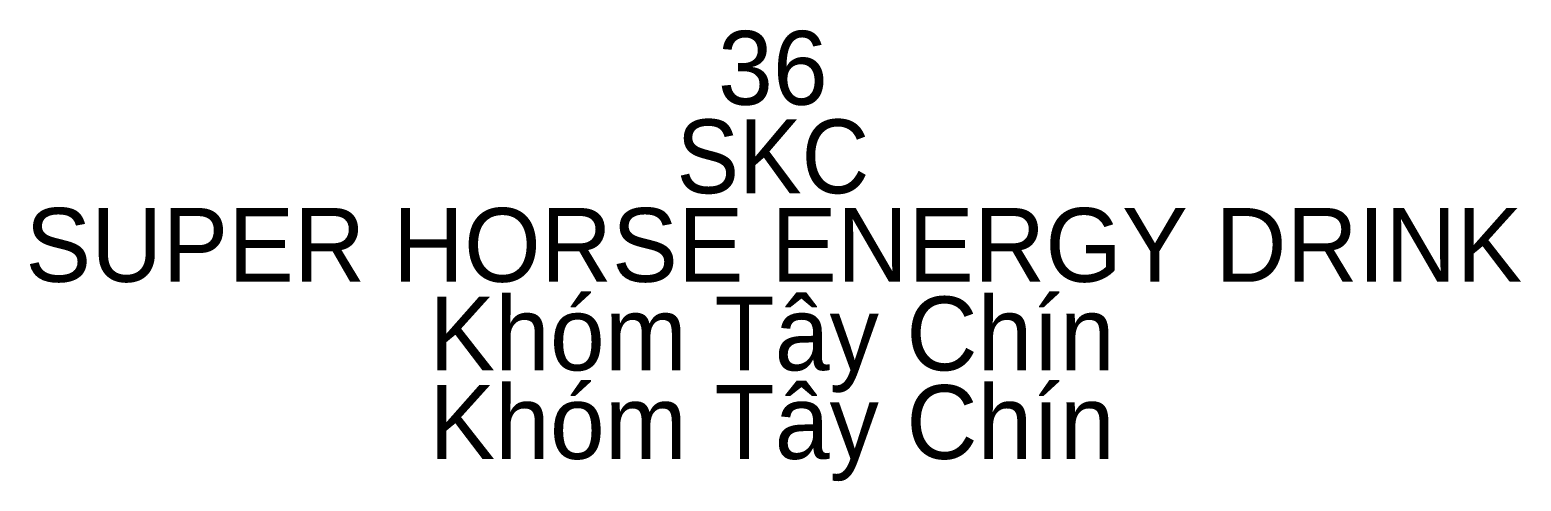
# Model space of a CAD drawing. Header units: metres. Extents: x 537000 to 537501, y 1838003 to 1838507.
# Drawn here: x 537465.84 to 537473.93, y 1838364.32 to 1838366.77 of the extents above; entities that cross this region are included whole.
import ezdxf
from ezdxf.enums import TextEntityAlignment as Align

# ---------------------------------------------------------------- set-up
doc = ezdxf.new("R2010")
doc.units = ezdxf.units.M
doc.header["$LTSCALE"] = 0.16
doc.layers.add('1', color=7, linetype='Continuous')

msp = doc.modelspace()

# ---------------------------------------------------------------- texts
at = {"layer": '1'}
for s, p in [('36', (537469.87, 1838366.36)), ('SUPER HORSE ENERGY DRINK', (537469.875, 1838365.4)), ('Khóm Tây Chín', (537469.865, 1838364.92)), ('Khóm Tây Chín', (537469.865, 1838364.44))]:
    msp.add_text(s, height=0.4, dxfattribs=at).set_placement(p, align=Align.CENTER)
at = {"layer": '1', "width": 0.95}
msp.add_text('SKC', height=0.4, dxfattribs=at).set_placement((537469.87, 1838365.88), align=Align.CENTER)

doc.saveas('drawing.dxf')
